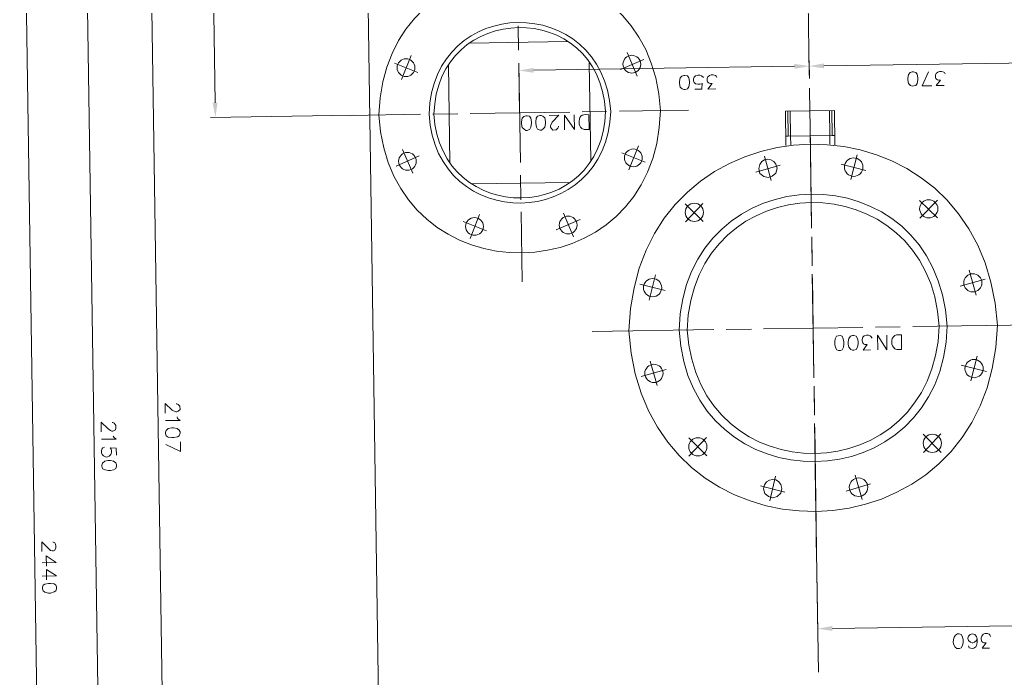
# Model space of a CAD drawing. Header units: millimetres. Extents: x -48 to 5523, y -114 to 5147.
# Drawn here: x -41.74 to -40.399, y -113.033 to -112.136 of the extents above; entities that cross this region are included whole.
import ezdxf

# ---------------------------------------------------------------- set-up
doc = ezdxf.new("R2010")
doc.units = ezdxf.units.MM
doc.layers.add('PDF_Geometry', color=7, linetype='Continuous')
doc.layers.add('PDF_Solid Fills', color=7, linetype='Continuous')

msp = doc.modelspace()

# ---------------------------------------------------------------- linework, layer by layer
at = {"layer": 'PDF_Geometry', "lineweight": 13}
for points in [[(-41.699, -114.2378), (-41.7401, -111.5256)], [(-41.6568, -111.5244), (-41.6206, -113.9099)], [(-41.5693, -111.523), (-41.5339, -113.8594)], [(-41.4851, -111.5218), (-41.4741, -112.2492)], [(-40.6654, -112.2119), (-40.6674, -112.0769)], [(-41.2431, -113.6367), (-41.266, -112.1193), (-41.4202, -112.1217)], [(-41.061, -112.1779), (-41.0615, -112.1446)], [(-41.1278, -112.1681), (-40.9945, -112.1661)], [(-40.9134, -112.1807), (-40.8996, -112.213)], [(-41.198, -112.2083), (-41.2299, -112.1955)], [(-41.2204, -112.2178), (-41.2075, -112.1851)], [(-41.0587, -112.3304), (-41.0607, -112.1954)], [(-40.9628, -112.3281), (-40.9649, -112.1948)], [(-40.9222, -112.2041), (-40.8908, -112.1903)], [(-40.2681, -112.1934), (-40.6456, -112.1991)], [(-41.1545, -112.331), (-41.1565, -112.1977)], [(-41.0597, -112.2629), (-41.0607, -112.1979)], [(-41.0405, -112.2051), (-40.6856, -112.1997)], [(-40.4985, -112.2261), (-40.5118, -112.2263), (-40.503, -112.207)], [(-40.4929, -112.2093), (-40.4904, -112.2076), (-40.488, -112.2067), (-40.4855, -112.2067), (-40.4821, -112.2075), (-40.4813, -112.2083), (-40.4804, -112.2099)], [(-40.821, -112.2309), (-40.8118, -112.2308), (-40.8111, -112.2225), (-40.8119, -112.2233), (-40.8144, -112.2242), (-40.8169, -112.2242), (-40.8202, -112.2234), (-40.8219, -112.2218), (-40.8228, -112.2193), (-40.8228, -112.2168), (-40.822, -112.2143), (-40.8204, -112.2126), (-40.8171, -112.2117), (-40.8146, -112.2117), (-40.8121, -112.2125), (-40.8095, -112.2149)], [(-40.8037, -112.214), (-40.8012, -112.2123), (-40.7988, -112.2114), (-40.7963, -112.2114), (-40.7929, -112.2122), (-40.7921, -112.213), (-40.7912, -112.2147)], [(-40.7926, -112.2305), (-40.8035, -112.2307), (-40.7977, -112.2231)], [(-40.4818, -112.2258), (-40.4927, -112.226), (-40.4869, -112.2184)], [(-40.6646, -112.2627), (-40.6651, -112.2294)], [(-40.9913, -112.2619), (-41.1272, -112.2639)], [(-40.9414, -112.2611), (-40.9747, -112.2616)], [(-40.8297, -112.2594), (-40.9239, -112.2608)], [(-40.6973, -112.3074), (-40.698, -112.2607), (-40.6313, -112.2597), (-40.6306, -112.3064)], [(-40.6947, -112.2607), (-40.6941, -112.2949), (-40.6975, -112.2949), (-40.6308, -112.2939), (-40.6342, -112.294), (-40.6347, -112.2598)], [(-40.6906, -112.3065), (-40.6908, -112.2948), (-40.6913, -112.2606)], [(-40.6622, -112.4202), (-40.6648, -112.2544)], [(-40.6373, -112.3057), (-40.6375, -112.294), (-40.638, -112.2598)], [(-41.2863, -112.2663), (-41.4805, -112.2693)], [(-41.1947, -112.2649), (-41.2896, -112.2664)], [(-41.1438, -112.2642), (-41.178, -112.2647)], [(-41.0069, -112.2813), (-41.0069, -112.2821), (-41.0077, -112.2838), (-41.0101, -112.2863), (-41.0143, -112.2864), (-41.0169, -112.2839), (-41.0177, -112.2823), (-41.0177, -112.2806), (-41.0153, -112.2756), (-41.0063, -112.2663), (-41.0196, -112.2665)], [(-40.9855, -112.2659), (-40.9852, -112.2859), (-40.9988, -112.2661), (-40.9985, -112.2861)], [(-40.9655, -112.2656), (-40.9652, -112.2856), (-40.9718, -112.2857), (-40.9752, -112.2841), (-40.9769, -112.2825), (-40.9777, -112.2808), (-40.9786, -112.2783)], [(-40.6623, -112.4152), (-40.6644, -112.2794)], [(-41.2051, -112.3451), (-41.2189, -112.3128)], [(-40.8981, -112.308), (-40.911, -112.3407)], [(-41.1963, -112.3216), (-41.2278, -112.3354)], [(-40.9205, -112.3175), (-40.8886, -112.3303)], [(-40.7174, -112.3552), (-40.7262, -112.322)], [(-40.6091, -112.3536), (-40.6004, -112.3201)], [(-40.7384, -112.3439), (-40.7052, -112.3342)], [(-40.7343, -112.3388), (-40.7326, -112.3454), (-40.7275, -112.3495), (-40.7216, -112.3511), (-40.7158, -112.3494), (-40.7109, -112.3451), (-40.7093, -112.3384)], [(-40.6219, -112.3329), (-40.5884, -112.3416)], [(-41.0579, -112.3812), (-41.0584, -112.3479)], [(-41.1249, -112.3597), (-40.9916, -112.3577)], [(-40.5153, -112.3822), (-40.4908, -112.406)], [(-40.5149, -112.4063), (-40.4911, -112.3818)], [(-41.0562, -112.4929), (-41.0576, -112.3979)], [(-40.8099, -112.4108), (-40.8344, -112.387)], [(-40.8341, -112.4112), (-40.8103, -112.3866)], [(-41.1047, -112.4236), (-41.1366, -112.4107)], [(-41.1143, -112.4012), (-41.1271, -112.4339)], [(-40.9775, -112.4083), (-41.0098, -112.4222)], [(-41.0001, -112.3995), (-40.9863, -112.4318)], [(-40.6616, -112.4661), (-40.6621, -112.4319)], [(-40.6615, -112.4711), (-40.662, -112.4377)], [(-40.448, -112.477), (-40.4383, -112.511)], [(-40.8833, -112.5178), (-40.8746, -112.4835)], [(-40.6592, -112.6185), (-40.6613, -112.4827)], [(-40.6592, -112.6235), (-40.6612, -112.4877)], [(-40.4602, -112.4988), (-40.4262, -112.4892)], [(-40.8618, -112.5049), (-40.8961, -112.4963)], [(-40.5244, -112.554), (-40.3586, -112.5515), (-39.7961, -112.543)], [(-40.7952, -112.5581), (-40.961, -112.5606)], [(-40.7443, -112.5573), (-40.7785, -112.5578)], [(-40.5927, -112.555), (-40.7277, -112.5571)], [(-40.5419, -112.5543), (-40.5752, -112.5548)], [(-40.5822, -112.5857), (-40.5922, -112.5859), (-40.5865, -112.5783), (-40.5898, -112.5783), (-40.5915, -112.5775), (-40.5924, -112.5759), (-40.5933, -112.5734), (-40.5933, -112.5717), (-40.5925, -112.5684), (-40.5909, -112.5667), (-40.5875, -112.5658), (-40.585, -112.5657), (-40.5825, -112.5665), (-40.5817, -112.5674), (-40.58, -112.5698)], [(-40.56, -112.5654), (-40.5597, -112.5854), (-40.5725, -112.5656), (-40.5722, -112.5855)], [(-40.4371, -112.5943), (-40.4457, -112.6278)], [(-40.8602, -112.6124), (-40.8942, -112.6221)], [(-40.8724, -112.6343), (-40.882, -112.6011)], [(-40.4586, -112.6063), (-40.4243, -112.615)], [(-40.6585, -112.6685), (-40.659, -112.6352)], [(-40.6584, -112.6744), (-40.6589, -112.6402)], [(-41.5271, -112.6592), (-41.5262, -112.6592), (-41.5245, -112.66), (-41.5237, -112.6608), (-41.522, -112.6624), (-41.5219, -112.6666), (-41.5244, -112.6691), (-41.5261, -112.67), (-41.5277, -112.67), (-41.5328, -112.6676), (-41.5421, -112.6586), (-41.5419, -112.6719)], [(-41.526, -112.6767), (-41.5251, -112.6792), (-41.5217, -112.6816), (-41.5417, -112.6819)], [(-41.6142, -112.6847), (-41.6134, -112.6847), (-41.6117, -112.6855), (-41.61, -112.6871), (-41.6091, -112.6888), (-41.6091, -112.6921), (-41.6099, -112.6946), (-41.6132, -112.6963), (-41.6148, -112.6964), (-41.6165, -112.6955), (-41.6199, -112.6931), (-41.6292, -112.6841), (-41.629, -112.6974)], [(-40.6562, -112.821), (-40.6582, -112.686)], [(-40.6556, -112.8568), (-40.6581, -112.691)], [(-41.6131, -112.703), (-41.6122, -112.7046), (-41.6088, -112.7071), (-41.6288, -112.7074)], [(-40.8051, -112.7299), (-40.8296, -112.7053)], [(-40.8055, -112.7049), (-40.8292, -112.7303)], [(-40.5105, -112.7005), (-40.4859, -112.7251)], [(-40.4863, -112.7001), (-40.5101, -112.7255)], [(-41.6226, -112.7315), (-41.626, -112.7299), (-41.6277, -112.7282), (-41.6286, -112.7257), (-41.6286, -112.7224), (-41.6278, -112.7199), (-41.627, -112.719), (-41.6245, -112.7182)], [(-41.6085, -112.7288), (-41.6087, -112.7196), (-41.617, -112.7189)], [(-41.5213, -112.7108), (-41.5211, -112.7241), (-41.5412, -112.7144)], [(-40.7113, -112.7577), (-40.7191, -112.7911)], [(-40.6573, -112.7494), (-40.6539, -112.9727)], [(-40.603, -112.756), (-40.5933, -112.7892)], [(-40.6985, -112.7791), (-40.7319, -112.7705)], [(-40.582, -112.7682), (-40.6152, -112.7779)], [(-40.7277, -112.7746), (-40.726, -112.7812), (-40.7209, -112.7853), (-40.715, -112.7869), (-40.7092, -112.7851), (-40.7043, -112.7809), (-40.7027, -112.7742)], [(-40.6554, -112.8718), (-40.6559, -112.8377)], [(-41.6951, -112.8476), (-41.6942, -112.8476), (-41.6925, -112.8484), (-41.6917, -112.8492), (-41.6908, -112.8517), (-41.6908, -112.855), (-41.6924, -112.8584), (-41.694, -112.8592), (-41.6957, -112.8593), (-41.6982, -112.8585), (-41.7101, -112.847), (-41.7099, -112.8603)], [(-41.7096, -112.8753), (-41.6905, -112.875), (-41.7039, -112.8661), (-41.7037, -112.8802)], [(-41.7094, -112.8936), (-41.6902, -112.8933), (-41.7037, -112.8844), (-41.7035, -112.8985)], [(-40.6531, -113.0243), (-40.6552, -112.8885)], [(-40.2674, -112.9593), (-40.634, -112.9649)], [(-40.4611, -112.9922), (-40.4586, -112.9914), (-40.457, -112.988), (-40.4562, -112.9838), (-40.4562, -112.9805), (-40.4571, -112.9764), (-40.4589, -112.973), (-40.4614, -112.9722), (-40.4639, -112.9723)], [(-40.4439, -112.972), (-40.4464, -112.9729), (-40.4488, -112.9754), (-40.4496, -112.9779), (-40.4496, -112.9787), (-40.4487, -112.9812), (-40.4462, -112.9837), (-40.4437, -112.9845), (-40.4428, -112.9845), (-40.4404, -112.9836), (-40.4379, -112.9811), (-40.4371, -112.9785)], [(-40.4202, -112.9916), (-40.4302, -112.9918), (-40.4245, -112.9842), (-40.4278, -112.9842), (-40.4295, -112.9834), (-40.4304, -112.9826), (-40.4313, -112.9793), (-40.4313, -112.9776), (-40.4305, -112.9751), (-40.4289, -112.9726), (-40.4264, -112.9717), (-40.423, -112.9717), (-40.4205, -112.9725), (-40.4197, -112.9733), (-40.4188, -112.9758)], [(-40.4486, -112.9887), (-40.4477, -112.9912)]]:
    msp.add_lwpolyline(points, dxfattribs=at)
for points in [[(-40.6657, -112.1919), (-40.6653, -112.2161)], [(-40.5235, -112.2264), (-40.5202, -112.2256), (-40.5185, -112.223), (-40.5178, -112.218), (-40.5178, -112.2155), (-40.5187, -112.2105), (-40.5204, -112.2081), (-40.5238, -112.2073), (-40.5255, -112.2073), (-40.5279, -112.2082), (-40.5304, -112.2107), (-40.5312, -112.2157), (-40.5311, -112.2182), (-40.5302, -112.2232), (-40.5277, -112.2257), (-40.5252, -112.2265)], [(-40.8343, -112.2311), (-40.831, -112.2303), (-40.8293, -112.2277), (-40.8286, -112.2227), (-40.8286, -112.2202), (-40.8295, -112.2152), (-40.8312, -112.2128), (-40.8346, -112.212), (-40.8363, -112.212), (-40.8387, -112.2129), (-40.8412, -112.2154), (-40.842, -112.2204), (-40.8419, -112.2229), (-40.841, -112.2279), (-40.8385, -112.2304), (-40.836, -112.2312)], [(-41.0493, -112.2869), (-41.046, -112.2852), (-41.0444, -112.2827), (-41.0436, -112.2777), (-41.0437, -112.2752), (-41.0446, -112.2702), (-41.0463, -112.2677), (-41.0496, -112.2669), (-41.0513, -112.2669), (-41.0538, -112.2678), (-41.0562, -112.2703), (-41.057, -112.2754), (-41.0569, -112.2779), (-41.056, -112.2828), (-41.0535, -112.2853), (-41.051, -112.2869)], [(-41.0301, -112.2866), (-41.0277, -112.2849), (-41.0252, -112.2824), (-41.0245, -112.2774), (-41.0245, -112.2749), (-41.0254, -112.2699), (-41.0279, -112.2674), (-41.0304, -112.2666), (-41.0321, -112.2666), (-41.0354, -112.2675), (-41.0371, -112.2701), (-41.0378, -112.2751), (-41.0378, -112.2776), (-41.0369, -112.2826), (-41.0352, -112.285), (-41.0318, -112.2866)], [(-40.6231, -112.5863), (-40.6206, -112.5854), (-40.619, -112.5821), (-40.6182, -112.5779), (-40.6182, -112.5746), (-40.6191, -112.5704), (-40.6209, -112.5671), (-40.6234, -112.5663), (-40.6259, -112.5664), (-40.6283, -112.5672), (-40.63, -112.5706), (-40.6307, -112.5748), (-40.6307, -112.5781), (-40.6298, -112.5823), (-40.6281, -112.5856), (-40.6256, -112.5864)], [(-40.6047, -112.586), (-40.6014, -112.5852), (-40.5998, -112.5818), (-40.599, -112.5776), (-40.5991, -112.5743), (-40.6, -112.5701), (-40.6017, -112.5668), (-40.605, -112.566), (-40.6067, -112.5661), (-40.6092, -112.5669), (-40.6116, -112.5703), (-40.6124, -112.5745), (-40.6124, -112.5778), (-40.6115, -112.582), (-40.6089, -112.5853), (-40.6064, -112.5861)], [(-40.54, -112.5651), (-40.5397, -112.5851), (-40.5464, -112.5852), (-40.5489, -112.5844), (-40.5506, -112.5819), (-40.5523, -112.5802), (-40.5532, -112.5778), (-40.5533, -112.5728), (-40.5525, -112.5702), (-40.5508, -112.5677), (-40.5492, -112.566), (-40.5467, -112.5652)], [(-41.5215, -112.6974), (-41.5232, -112.695), (-41.5257, -112.6925), (-41.5307, -112.6917), (-41.5332, -112.6918), (-41.5382, -112.6927), (-41.5407, -112.6952), (-41.5415, -112.6977), (-41.5415, -112.6994), (-41.5406, -112.7027), (-41.538, -112.7044), (-41.533, -112.7051), (-41.5305, -112.7051), (-41.5255, -112.7042), (-41.5231, -112.7025), (-41.5215, -112.6991)], [(-41.6083, -112.7421), (-41.6092, -112.7396), (-41.6126, -112.7372), (-41.6167, -112.7364), (-41.6201, -112.7364), (-41.6242, -112.7373), (-41.6275, -112.7399), (-41.6283, -112.7424), (-41.6283, -112.7441), (-41.6274, -112.7474), (-41.624, -112.749), (-41.6199, -112.7498), (-41.6165, -112.7497), (-41.6124, -112.7488), (-41.6091, -112.7471), (-41.6083, -112.7438)], [(-41.69, -112.9083), (-41.6908, -112.9059), (-41.6934, -112.9042), (-41.6984, -112.9035), (-41.7009, -112.9035), (-41.7059, -112.9044), (-41.7083, -112.9061), (-41.7091, -112.9086), (-41.7091, -112.9111), (-41.7082, -112.9136), (-41.7057, -112.9153), (-41.7007, -112.9168), (-41.6982, -112.9168), (-41.6932, -112.9151), (-41.6907, -112.9134), (-41.6899, -112.9108)]]:
    msp.add_lwpolyline(points, close=True, dxfattribs=at)
for centre, radius in [((-41.2143, -112.2015), 0.0121), ((-40.9069, -112.1968), 0.0121), ((-41.2124, -112.329), 0.0121), ((-40.9049, -112.3243), 0.0121), ((-40.605, -112.3369), 0.0126), ((-40.5028, -112.3936), 0.0124), ((-40.8219, -112.3985), 0.0124), ((-41.1211, -112.4176), 0.0121), ((-40.9936, -112.4157), 0.0121), ((-40.8787, -112.501), 0.0124), ((-40.4429, -112.4944), 0.0124), ((-40.4411, -112.6111), 0.0124), ((-40.8769, -112.6177), 0.0124), ((-40.8171, -112.7176), 0.0124), ((-40.4979, -112.7128), 0.0124), ((-40.5984, -112.7726), 0.0126)]:
    msp.add_circle(centre, radius, dxfattribs=at)
for points in [[(-40.868, -112.26), (-40.8816, -112.0059), (-41.2441, -112.0112), (-41.2513, -112.2658)], [(-40.9355, -112.261), (-40.9463, -112.0975), (-41.1784, -112.1007), (-41.183, -112.2648)], [(-40.943, -112.2611), (-40.9506, -112.1066), (-41.1723, -112.1099), (-41.1763, -112.2647)], [(-40.4869, -112.2184), (-40.4932, -112.2188), (-40.4952, -112.215), (-40.4929, -112.2093)], [(-40.4094, -112.5522), (-40.429, -112.2186), (-40.9013, -112.226), (-40.911, -112.5598)], [(-40.7977, -112.2231), (-40.804, -112.2235), (-40.806, -112.2197), (-40.8037, -112.214)], [(-41.2513, -112.2658), (-41.2364, -112.5201), (-40.8739, -112.5143), (-40.868, -112.26)], [(-41.183, -112.2648), (-41.1735, -112.4286), (-40.9414, -112.4248), (-40.9355, -112.261)], [(-41.1763, -112.2647), (-41.1676, -112.4192), (-40.9459, -112.4158), (-40.943, -112.2611)], [(-40.9786, -112.2783), (-40.9788, -112.2671), (-40.9769, -112.2649), (-40.9655, -112.2656)], [(-40.4777, -112.5533), (-40.4918, -112.3103), (-40.8355, -112.3155), (-40.8427, -112.5588)], [(-40.4885, -112.5534), (-40.5031, -112.3257), (-40.824, -112.3308), (-40.8318, -112.5586)], [(-40.7093, -112.3384), (-40.7113, -112.3219), (-40.7328, -112.3222), (-40.7343, -112.3388)], [(-40.911, -112.5598), (-40.8912, -112.8922), (-40.4189, -112.8853), (-40.4094, -112.5522)], [(-40.8427, -112.5588), (-40.8283, -112.8009), (-40.4843, -112.7957), (-40.4777, -112.5533)], [(-40.8318, -112.5586), (-40.8164, -112.7858), (-40.497, -112.7812), (-40.4885, -112.5534)], [(-41.617, -112.7189), (-41.6122, -112.7243), (-41.6165, -112.7311), (-41.6226, -112.7315)], [(-40.7027, -112.7742), (-40.7047, -112.7577), (-40.7262, -112.758), (-40.7277, -112.7746)], [(-40.4639, -112.9723), (-40.4722, -112.9746), (-40.4713, -112.994), (-40.4611, -112.9922)], [(-40.437, -112.9835), (-40.4366, -112.9783), (-40.4371, -112.9721), (-40.4439, -112.972)], [(-40.4477, -112.9912), (-40.4412, -112.9935), (-40.4374, -112.9908), (-40.437, -112.9835)]]:
    msp.add_open_spline(points, degree=3, dxfattribs=at)
at = {"layer": 'PDF_Solid Fills', "lineweight": 13, "transparency": 33554559}
for points in [[(-40.6855, -112.2031), (-40.6856, -112.1964), (-40.6656, -112.1994)], [(-40.6455, -112.2024), (-40.6456, -112.1958), (-40.6656, -112.1994)], [(-41.0405, -112.2084), (-41.0406, -112.2018), (-41.0605, -112.2054)], [(-41.4708, -112.2491), (-41.4774, -112.2492), (-41.4738, -112.2692)], [(-40.6339, -112.9682), (-40.634, -112.9615), (-40.654, -112.9652)]]:
    msp.add_solid(points, dxfattribs=at)

doc.saveas('drawing.dxf')
